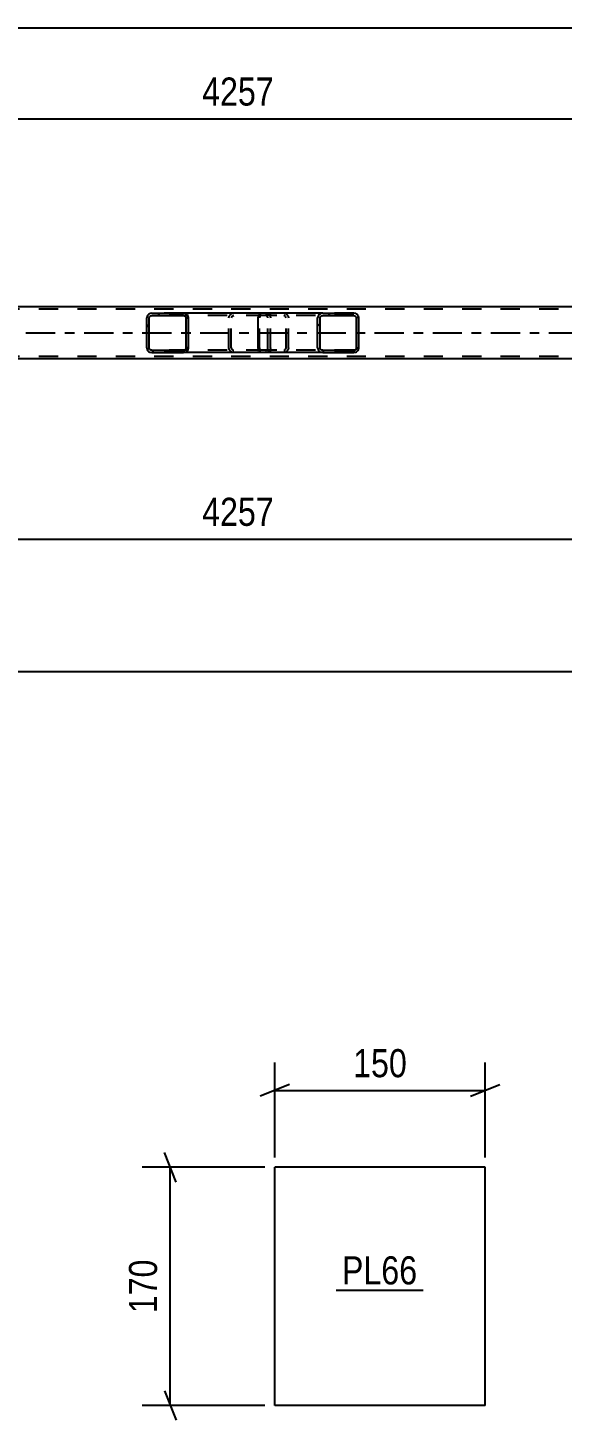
# Model space of a CAD drawing. Header units: millimetres. Extents: x 0 to 841, y 0 to 594.
# Drawn here: x 555 to 609.4, y 129.7 to 271.7 of the extents above; entities that cross this region are included whole.
import ezdxf

# ---------------------------------------------------------------- set-up
doc = ezdxf.new("R2010")
doc.units = ezdxf.units.MM
doc.linetypes.add('DXK_LINE_DOT2', pattern=[3.9198, 1.9599, -1.9599])
doc.linetypes.add('DXK_LINE_DOT3', pattern=[5.9187, 2.979, -0.9799, 0.9799, -0.9799])
doc.styles.add('Arial Narrow', font='ARIALN.TTF', dxfattribs={"height": 0.2})

# ---------------------------------------------------------------- blocks, each defined once
blk = doc.blocks.new('Part-272366259-2561 - 2557')
at = {"color": 2, "linetype": 'Continuous'}
for p, q in [((601.59, 155.45), (580.16, 155.45)), ((580.16, 131.17), (580.16, 155.45)), ((601.59, 131.17), (601.59, 155.45)), ((601.59, 131.17), (580.16, 131.17))]:
    blk.add_line(p, q, dxfattribs=at)
blk = doc.blocks.new('Part-272366259-3386 - 3237')
at = {"linetype": 'Continuous'}
h = blk.add_hatch(dxfattribs=at)
h.set_pattern_fill('', scale=0.7, style=0, pattern_type=0)
h.set_pattern_definition([(45, (588.6847, 242.2488), (-1.57154, 1.57154), [])])
h.paths.add_polyline_path([(588.72, 242.07), (588.68, 242.25), (588.58, 242.4), (588.41, 242.51), (588.22, 242.55), (585.04, 242.55), (584.84, 242.51), (584.68, 242.4), (584.57, 242.25), (584.53, 242.07), (584.53, 239.03), (584.57, 238.84), (584.68, 238.69), (584.84, 238.58), (585.04, 238.55), (588.22, 238.55), (588.41, 238.58), (588.58, 238.69), (588.68, 238.84), (588.72, 239.03)])
h.paths.add_polyline_path([(588.45, 238.93), (588.4, 238.86), (588.32, 238.8), (588.22, 238.79), (585.04, 238.79), (584.94, 238.8), (584.86, 238.86), (584.8, 238.93), (584.78, 239.03), (584.78, 242.07), (584.8, 242.16), (584.86, 242.23), (584.94, 242.29), (585.04, 242.31), (588.22, 242.31), (588.32, 242.29), (588.4, 242.23), (588.45, 242.16), (588.47, 242.07), (588.47, 239.03)])
at = {"color": 2, "linetype": 'Continuous'}
for p, q in [((578.46, 242.07), (578.49, 242.25)), ((578.46, 239.03), (578.46, 242.07)), ((578.49, 242.25), (578.54, 242.4)), ((578.54, 242.4), (578.63, 242.51)), ((578.63, 242.51), (578.74, 242.55)), ((585.04, 242.55), (578.74, 242.55)), ((584.57, 242.25), (584.53, 242.07)), ((584.53, 239.03), (584.53, 242.07)), ((584.78, 242.07), (584.8, 242.16)), ((584.78, 239.03), (584.78, 242.07)), ((584.8, 242.16), (584.86, 242.23)), ((585.04, 242.55), (584.84, 242.51)), ((584.86, 242.23), (584.94, 242.29)), ((584.94, 242.29), (585.04, 242.31)), ((585.04, 242.55), (588.22, 242.55)), ((585.04, 242.31), (588.22, 242.31)), ((588.41, 242.51), (588.22, 242.55)), ((588.22, 242.31), (588.32, 242.29)), ((588.32, 242.29), (588.4, 242.23)), ((588.4, 242.23), (588.45, 242.16)), ((588.45, 242.16), (588.47, 242.07)), ((588.47, 239.03), (588.47, 242.07)), ((588.72, 242.07), (588.68, 242.25)), ((588.72, 239.03), (588.72, 242.07)), ((578.49, 238.84), (578.46, 239.03)), ((578.54, 238.69), (578.49, 238.84)), ((578.63, 238.58), (578.54, 238.69)), ((578.74, 238.55), (578.63, 238.58)), ((585.04, 238.55), (578.74, 238.55)), ((584.53, 239.03), (584.57, 238.84)), ((584.8, 238.93), (584.78, 239.03)), ((584.86, 238.86), (584.8, 238.93)), ((584.84, 238.58), (585.04, 238.55)), ((584.94, 238.8), (584.86, 238.86)), ((585.04, 238.79), (584.94, 238.8)), ((585.04, 238.79), (588.22, 238.79)), ((585.04, 238.55), (588.22, 238.55)), ((588.32, 238.8), (588.22, 238.79)), ((588.22, 238.55), (588.41, 238.58)), ((588.4, 238.86), (588.32, 238.8)), ((588.45, 238.93), (588.4, 238.86)), ((588.47, 239.03), (588.45, 238.93)), ((588.68, 238.84), (588.72, 239.03))]:
    blk.add_line(p, q, dxfattribs=at)
at = {"color": 7, "linetype": 'DXK_LINE_DOT2'}
for p, q in [((578.61, 242.16), (578.6, 242.07)), ((578.6, 239.03), (578.6, 242.07)), ((578.64, 242.23), (578.61, 242.16)), ((578.68, 242.29), (578.64, 242.23)), ((578.74, 242.31), (578.68, 242.29)), ((588.22, 242.31), (578.74, 242.31)), ((579.73, 242.31), (579.73, 242.55)), ((581.07, 242.55), (581.26, 242.51)), ((581.17, 242.29), (581.07, 242.31)), ((581.25, 242.23), (581.17, 242.29)), ((581.3, 242.16), (581.25, 242.23)), ((581.32, 242.07), (581.3, 242.16)), ((581.32, 239.03), (581.32, 242.07)), ((581.53, 242.25), (581.57, 242.07)), ((581.57, 239.03), (581.57, 242.07)), ((588.22, 242.55), (585.04, 242.55)), ((578.6, 239.03), (578.61, 238.93)), ((578.61, 238.93), (578.64, 238.86)), ((578.64, 238.86), (578.68, 238.8)), ((578.68, 238.8), (578.74, 238.79)), ((588.22, 238.79), (578.74, 238.79)), ((579.73, 238.55), (579.73, 238.79)), ((581.07, 238.79), (581.17, 238.8)), ((581.26, 238.58), (581.07, 238.55)), ((581.17, 238.8), (581.25, 238.86)), ((581.25, 238.86), (581.3, 238.93)), ((581.3, 238.93), (581.32, 239.03)), ((581.57, 239.03), (581.53, 238.84)), ((588.22, 238.55), (585.04, 238.55))]:
    blk.add_line(p, q, dxfattribs=at)
for centre, start, end in [((581.08, 242.05), 23.8494, 68.8059), ((581.08, 239.04), 291.1941, 336.1506)]:
    blk.add_arc(centre, 0.492, start, end, dxfattribs=at)
at = {"color": 2, "linetype": 'Continuous'}
for centre, start, end in [((585.02, 242.05), 111.1941, 156.1506), ((588.23, 242.05), 23.8494, 68.8059), ((585.02, 239.04), 203.8494, 248.8059), ((588.23, 239.04), 291.1941, 336.1506)]:
    blk.add_arc(centre, 0.492, start, end, dxfattribs=at)
blk = doc.blocks.new('Part-272366259-3298 - 3237')
at = {"color": 7, "linetype": 'DXK_LINE_DOT2'}
for p, q in [((758, 242.95), (99.08, 242.95)), ((758, 238.15), (99.08, 238.15))]:
    blk.add_line(p, q, dxfattribs=at)
at = {"color": 2, "linetype": 'Continuous'}
for p, q in [((660.75, 243.19), (496.48, 243.19)), ((758, 237.91), (241.07, 237.91))]:
    blk.add_line(p, q, dxfattribs=at)
at = {"color": 7, "linetype": 'DXK_LINE_DOT3'}
blk.add_line((99.08, 240.55), (758, 240.55), dxfattribs=at)
blk = doc.blocks.new('Part-272366259-3387 - 3237')
at = {"linetype": 'Continuous'}
h = blk.add_hatch(dxfattribs=at)
h.set_pattern_fill('', scale=0.7, style=0, pattern_type=0)
h.set_pattern_definition([(45, (571.3397, 242.2488), (-1.57154, 1.57154), [])])
h.paths.add_polyline_path([(571.38, 242.07), (571.34, 242.25), (571.23, 242.4), (571.06, 242.51), (570.87, 242.55), (567.63, 242.55), (567.44, 242.51), (567.27, 242.4), (567.16, 242.25), (567.12, 242.07), (567.12, 239.03), (567.16, 238.84), (567.27, 238.69), (567.44, 238.58), (567.63, 238.55), (570.87, 238.55), (571.06, 238.58), (571.23, 238.69), (571.34, 238.84), (571.38, 239.03)])
h.paths.add_polyline_path([(571.1, 238.93), (571.05, 238.86), (570.97, 238.8), (570.87, 238.79), (567.63, 238.79), (567.53, 238.8), (567.45, 238.86), (567.4, 238.93), (567.38, 239.03), (567.38, 242.07), (567.4, 242.16), (567.45, 242.23), (567.53, 242.29), (567.63, 242.31), (570.87, 242.31), (570.97, 242.29), (571.05, 242.23), (571.1, 242.16), (571.12, 242.07), (571.12, 239.03)])
at = {"color": 2, "linetype": 'Continuous'}
for p, q in [((567.16, 242.25), (567.12, 242.07)), ((567.12, 239.03), (567.12, 242.07)), ((567.38, 242.07), (567.4, 242.16)), ((567.38, 239.03), (567.38, 242.07)), ((567.4, 242.16), (567.45, 242.23)), ((567.63, 242.55), (567.44, 242.51)), ((567.45, 242.23), (567.53, 242.29)), ((567.53, 242.29), (567.63, 242.31)), ((567.63, 242.55), (570.87, 242.55)), ((567.63, 242.31), (570.87, 242.31)), ((578.74, 242.55), (570.87, 242.55)), ((571.06, 242.51), (570.87, 242.55)), ((570.87, 242.31), (570.97, 242.29)), ((570.97, 242.29), (571.05, 242.23)), ((571.05, 242.23), (571.1, 242.16)), ((571.1, 242.16), (571.12, 242.07)), ((571.12, 239.03), (571.12, 242.07)), ((571.38, 242.07), (571.34, 242.25)), ((571.38, 239.03), (571.38, 242.07)), ((567.12, 239.03), (567.16, 238.84)), ((567.4, 238.93), (567.38, 239.03)), ((567.45, 238.86), (567.4, 238.93)), ((567.44, 238.58), (567.63, 238.55)), ((567.53, 238.8), (567.45, 238.86)), ((567.63, 238.79), (567.53, 238.8)), ((567.63, 238.79), (570.87, 238.79)), ((567.63, 238.55), (570.87, 238.55)), ((570.97, 238.8), (570.87, 238.79)), ((570.87, 238.55), (571.06, 238.58)), ((578.74, 238.55), (570.87, 238.55)), ((571.05, 238.86), (570.97, 238.8)), ((571.1, 238.93), (571.05, 238.86)), ((571.12, 239.03), (571.1, 238.93)), ((571.34, 238.84), (571.38, 239.03))]:
    blk.add_line(p, q, dxfattribs=at)
at = {"color": 7, "linetype": 'DXK_LINE_DOT2'}
for p, q in [((570.87, 242.55), (567.63, 242.55)), ((579.22, 242.31), (567.63, 242.31)), ((575.47, 242.07), (575.51, 242.25)), ((575.47, 239.03), (575.47, 242.07)), ((575.75, 242.16), (575.73, 242.07)), ((575.73, 239.03), (575.73, 242.07)), ((575.8, 242.23), (575.75, 242.16)), ((575.79, 242.51), (575.98, 242.55)), ((575.8, 242.23), (575.82, 242.25)), ((575.82, 242.25), (575.88, 242.29)), ((575.88, 242.29), (575.98, 242.31)), ((579.22, 242.55), (578.74, 242.55)), ((579.22, 242.55), (579.41, 242.51)), ((579.31, 242.29), (579.22, 242.31)), ((579.4, 242.23), (579.31, 242.29)), ((579.45, 242.16), (579.4, 242.23)), ((579.47, 242.07), (579.45, 242.16)), ((579.47, 239.03), (579.47, 242.07)), ((579.69, 242.25), (579.73, 242.07)), ((579.73, 239.03), (579.73, 242.07)), ((579.22, 238.79), (567.63, 238.79)), ((570.87, 238.55), (567.63, 238.55)), ((575.51, 238.84), (575.47, 239.03)), ((575.73, 239.03), (575.75, 238.93)), ((575.75, 238.93), (575.8, 238.86)), ((575.98, 238.55), (575.79, 238.58)), ((575.8, 238.86), (575.88, 238.8)), ((575.88, 238.8), (575.98, 238.79)), ((579.22, 238.55), (578.74, 238.55)), ((579.22, 238.79), (579.31, 238.8)), ((579.41, 238.58), (579.22, 238.55)), ((579.31, 238.8), (579.4, 238.86)), ((579.4, 238.86), (579.45, 238.93)), ((579.45, 238.93), (579.47, 239.03)), ((579.73, 239.03), (579.69, 238.84))]:
    blk.add_line(p, q, dxfattribs=at)
at = {"color": 2, "linetype": 'Continuous'}
for centre, start, end in [((567.61, 242.04), 110.7583, 155.68), ((570.89, 242.04), 24.32, 69.2417), ((567.61, 239.05), 204.32, 249.2417), ((570.89, 239.05), 290.7583, 335.68)]:
    blk.add_arc(centre, 0.496, start, end, dxfattribs=at)
at = {"color": 7, "linetype": 'DXK_LINE_DOT2'}
for centre, start, end in [((575.96, 242.04), 110.7583, 155.68), ((579.24, 242.04), 24.32, 69.2417), ((575.96, 239.05), 204.32, 249.2417), ((579.24, 239.05), 290.7583, 335.68)]:
    blk.add_arc(centre, 0.496, start, end, dxfattribs=at)
blk = doc.blocks.new('StraightDimension-272366259-2574 - 2557')
at = {"color": 7, "linetype": 'Continuous'}
for p, q in [((580.16, 156.45), (580.16, 166.14)), ((601.59, 156.45), (601.59, 166.14)), ((581.66, 163.89), (578.66, 162.69)), ((600.09, 162.69), (603.09, 163.89)), ((580.16, 163.29), (601.59, 163.29))]:
    blk.add_line(p, q, dxfattribs=at)
at = {"color": 0}
blk.add_wipeout([(594.22, 164.04), (594.22, 168.24), (587.54, 168.24), (587.54, 164.04)], dxfattribs=at)
at = {"color": 3, "style": 'Arial Narrow'}
blk.add_text('150', height=2.863, dxfattribs=at).set_placement((588.14, 164.64))
blk = doc.blocks.new('StraightDimension-272366259-2563 - 2557')
at = {"color": 7, "linetype": 'Continuous'}
for p, q in [((570.12, 153.95), (568.92, 156.95)), ((579.16, 155.45), (566.67, 155.45)), ((569.52, 131.17), (569.52, 155.45)), ((568.92, 132.67), (570.12, 129.67)), ((579.16, 131.17), (566.67, 131.17))]:
    blk.add_line(p, q, dxfattribs=at)
at = {"color": 0}
blk.add_wipeout([(568.77, 146.65), (564.57, 146.65), (564.57, 139.97), (568.77, 139.97)], dxfattribs=at)
at = {"color": 3, "style": 'Arial Narrow'}
blk.add_text('170', height=2.863, rotation=90.0002, dxfattribs=at).set_placement((568.17, 140.57))
blk = doc.blocks.new('StraightDimension-272366259-3495 - 3237')
at = {"color": 7, "linetype": 'Continuous'}
blk.add_line((89.82, 206), (767.26, 206), dxfattribs=at)
blk = doc.blocks.new('StraightDimension-272366259-3506 - 3237')
at = {"color": 7, "linetype": 'Continuous'}
blk.add_line((491.28, 262.38), (661.55, 262.38), dxfattribs=at)
at = {"color": 0}
blk.add_wipeout([(580.68, 263.13), (580.68, 267.33), (572.16, 267.33), (572.16, 263.13)], dxfattribs=at)
at = {"color": 3, "style": 'Arial Narrow'}
blk.add_text('4257', height=2.863, dxfattribs=at).set_placement((572.76, 263.73))
blk = doc.blocks.new('StraightDimension-272366259-3542 - 3237')
at = {"color": 7, "linetype": 'Continuous'}
blk.add_line((491.28, 219.52), (661.55, 219.52), dxfattribs=at)
at = {"color": 0}
blk.add_wipeout([(580.68, 220.27), (580.68, 224.47), (572.16, 224.47), (572.16, 220.27)], dxfattribs=at)
at = {"color": 3, "style": 'Arial Narrow'}
blk.add_text('4257', height=2.863, dxfattribs=at).set_placement((572.76, 220.87))
blk = doc.blocks.new('StraightDimension-272366259-3580 - 3237')
at = {"color": 7, "linetype": 'Continuous'}
blk.add_line((90.46, 271.66), (766.62, 271.66), dxfattribs=at)
blk = doc.blocks.new('Mark-272366259-2559 - 2557')
at = {"color": 0}
blk.add_wipeout([(594.68, 143.51), (594.68, 146.51), (587, 146.51), (587, 143.51)], dxfattribs=at)
blk.add_wipeout([(594.68, 143.51), (594.68, 146.51), (587, 146.51), (587, 143.51)], dxfattribs=at)
at = {"color": 30, "linetype": 'Continuous'}
blk.add_line((586.4, 142.91), (595.28, 142.91), dxfattribs=at)
at = {"color": 3, "style": 'Arial Narrow'}
blk.add_text('PL66', height=2.863, dxfattribs=at).set_placement((587, 143.51))

msp = doc.modelspace()

# ---------------------------------------------------------------- block references
for name in ['StraightDimension-272366259-3506 - 3237', 'Part-272366259-3298 - 3237', 'Part-272366259-3387 - 3237', 'Part-272366259-3386 - 3237', 'StraightDimension-272366259-3495 - 3237', 'StraightDimension-272366259-2574 - 2557', 'Part-272366259-2561 - 2557']:
    msp.add_blockref(name, (0, 0))

# ---------------------------------------------------------------- next in the draw order: block references
for name in ['StraightDimension-272366259-3580 - 3237', 'StraightDimension-272366259-3542 - 3237', 'StraightDimension-272366259-2563 - 2557', 'Mark-272366259-2559 - 2557']:
    msp.add_blockref(name, (0, 0))

doc.saveas('drawing.dxf')
